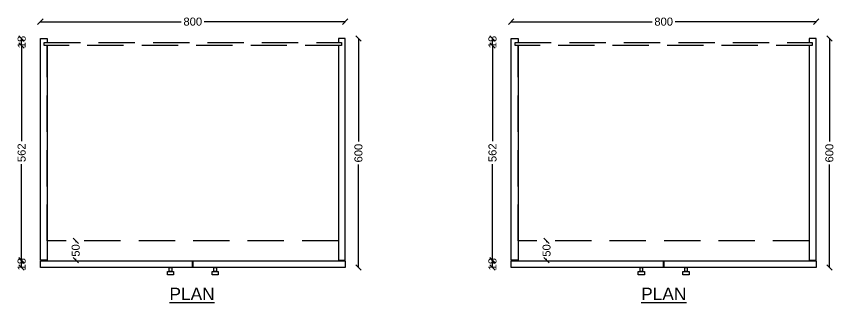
# Model space of a CAD drawing. Header units: millimetres. Extents: x 4065046 to 4134868, y -1476535 to -1460275.
# Drawn here: x 4105793 to 4107940, y -1470451 to -1469701 of the extents above; entities that cross this region are included whole.
import ezdxf

# ---------------------------------------------------------------- set-up
doc = ezdxf.new("R2010")
doc.units = ezdxf.units.MM
doc.header["$LTSCALE"] = 15
doc.header["$PDMODE"] = 35
doc.linetypes.add('HIDDEN', pattern=[9.525, 6.35, -3.175])
doc.styles.add('RAJ', font='', dxfattribs={"width": 0.8})
doc.styles.get("Standard").update_dxf_attribs({"font": 'arial.ttf'})
doc.styles.get('RAJ').set_extended_font_data('Bitstream Vera Serif')
doc.dimstyles.new('RAJ', dxfattribs={"dimscale": 7, "dimtxt": 2, "dimasz": 2, "dimexe": 1, "dimexo": 1, "dimgap": 1, "dimtad": 1, "dimdec": 1, "dimzin": 0, "dimdsep": 46, "dimtxsty": 'RAJ', "dimcen": 1, "dimclrd": 8, "dimclre": 8, "dimclrt": 8, "dimadec": 0, "dimazin": 0, "dimtfac": 1, "dimtdec": 1, "dimtofl": 0, "dimtmove": 0, "dimatfit": 3, "dimfxl": 1, "dimtolj": 1, "dimtzin": 0, "dimlwd": 9, "dimlwe": 9, "dimarcsym": 0})

# ---------------------------------------------------------------- blocks, each defined once
blk = doc.blocks.new('_Oblique')
at = {"color": 0, "linetype": 'ByBlock', "lineweight": -2}
blk.add_line((-0.5, -0.5), (0.5, 0.5), dxfattribs=at)
blk = doc.blocks.new('*D143')
at = {"color": 0, "lineweight": -2, "transparency": 16777216}
for p, q in [((-191475.9, -212265.9), (-191475.9, -212516.8)), ((-191475.9, -212827.9), (-191475.9, -212576.9))]:
    blk.add_line(p, q, dxfattribs=at)
at = {"layer": 'Defpoints', "color": 0, "linetype": 'ByBlock', "lineweight": -2, "transparency": 16777216}
for p in [(-191408.9, -212265.9), (-191475.9, -212827.9), (-191426.9, -212827.9)]:
    blk.add_point(p, dxfattribs=at)
at = {"color": 0, "linetype": 'ByBlock', "lineweight": -2, "transparency": 16777216, "xscale": 14, "yscale": 14, "zscale": 14}
for p, rotation in [((-191475.9, -212265.9), 90), ((-191475.9, -212827.9), 270)]:
    blk.add_blockref('_Oblique', p, dxfattribs=dict(at, rotation=rotation))
at = {"linetype": 'ByBlock', "lineweight": -2, "transparency": 16777216, "insert": (-191475.9, -212546.9), "char_height": 21, "attachment_point": 5, "rotation": 90}
blk.add_mtext('\\A1;562', dxfattribs=at)
blk = doc.blocks.new('_None')
blk = doc.blocks.new('*D144')
at = {"color": 0, "lineweight": -2, "transparency": 16777216}
for p, q in [((-191426.9, -212203.6), (-191057.1, -212203.6)), ((-190626.9, -212203.6), (-190996.7, -212203.6))]:
    blk.add_line(p, q, dxfattribs=at)
at = {"layer": 'Defpoints', "color": 0, "linetype": 'ByBlock', "lineweight": -2, "transparency": 16777216}
for p in [(-190626.9, -212203.6), (-191426.9, -212247.9), (-190626.9, -212247.9)]:
    blk.add_point(p, dxfattribs=at)
at = {"color": 0, "linetype": 'ByBlock', "lineweight": -2, "transparency": 16777216, "xscale": 14, "yscale": 14, "zscale": 14, "rotation": 180}
blk.add_blockref('_Oblique', (-191426.9, -212203.6), dxfattribs=at)
at = {"color": 0, "linetype": 'ByBlock', "lineweight": -2, "transparency": 16777216, "xscale": 14, "yscale": 14, "zscale": 14}
blk.add_blockref('_Oblique', (-190626.9, -212203.6), dxfattribs=at)
at = {"linetype": 'ByBlock', "lineweight": -2, "transparency": 16777216, "insert": (-191026.9, -212203.6), "char_height": 21, "attachment_point": 5}
blk.add_mtext('\\A1;800', dxfattribs=at)
blk = doc.blocks.new('*D153')
at = {"color": 0, "lineweight": -2, "transparency": 16777216}
blk.add_line((-191475.9, -212265.9), (-191475.9, -212247.9), dxfattribs=at)
at = {"layer": 'Defpoints', "color": 0, "linetype": 'ByBlock', "lineweight": -2, "transparency": 16777216}
for p in [(-191475.9, -212247.9), (-191417.9, -212247.9), (-191416.9, -212265.9)]:
    blk.add_point(p, dxfattribs=at)
at = {"color": 0, "linetype": 'ByBlock', "lineweight": -2, "transparency": 16777216, "xscale": 14, "yscale": 14, "zscale": 14}
for p, rotation in [((-191475.9, -212247.9), 90), ((-191475.9, -212265.9), 270)]:
    blk.add_blockref('_Oblique', p, dxfattribs=dict(at, rotation=rotation))
at = {"linetype": 'ByBlock', "lineweight": -2, "transparency": 16777216, "insert": (-191475.9, -212256.9), "char_height": 21, "attachment_point": 5, "rotation": 90}
blk.add_mtext('\\A1;18', dxfattribs=at)
blk = doc.blocks.new('*D145')
at = {"color": 0, "lineweight": -2, "transparency": 16777216}
for p, q in [((-190592.2, -212247.9), (-190592.2, -212517.6)), ((-190592.2, -212847.9), (-190592.2, -212578.1))]:
    blk.add_line(p, q, dxfattribs=at)
at = {"layer": 'Defpoints', "color": 0, "linetype": 'ByBlock', "lineweight": -2, "transparency": 16777216}
for p in [(-190626.9, -212247.9), (-190626.9, -212847.9), (-190592.2, -212847.9)]:
    blk.add_point(p, dxfattribs=at)
at = {"color": 0, "linetype": 'ByBlock', "lineweight": -2, "transparency": 16777216, "xscale": 14, "yscale": 14, "zscale": 14}
for p, rotation in [((-190592.2, -212247.9), 90), ((-190592.2, -212847.9), 270)]:
    blk.add_blockref('_Oblique', p, dxfattribs=dict(at, rotation=rotation))
at = {"linetype": 'ByBlock', "lineweight": -2, "transparency": 16777216, "insert": (-190592.2, -212547.9), "char_height": 21, "attachment_point": 5, "rotation": 90}
blk.add_mtext('\\A1;600', dxfattribs=at)
blk = doc.blocks.new('*D146')
at = {"color": 0, "lineweight": -2, "transparency": 16777216}
for p, q in [((-191334.1, -212777.9), (-191334.1, -212780.9)), ((-191334.1, -212827.9), (-191334.1, -212824.9))]:
    blk.add_line(p, q, dxfattribs=at)
at = {"layer": 'Defpoints', "color": 0, "linetype": 'ByBlock', "lineweight": -2, "transparency": 16777216}
for p in [(-191408.9, -212777.9), (-191334.1, -212777.9), (-191408.9, -212827.9)]:
    blk.add_point(p, dxfattribs=at)
at = {"color": 0, "linetype": 'ByBlock', "lineweight": -2, "transparency": 16777216, "xscale": 14, "yscale": 14, "zscale": 14}
for p, rotation in [((-191334.1, -212777.9), 90), ((-191334.1, -212827.9), 270)]:
    blk.add_blockref('_Oblique', p, dxfattribs=dict(at, rotation=rotation))
at = {"linetype": 'ByBlock', "lineweight": -2, "transparency": 16777216, "insert": (-191334.1, -212802.9), "char_height": 21, "attachment_point": 5, "rotation": 90}
blk.add_mtext('\\A1;50', dxfattribs=at)
blk = doc.blocks.new('*D152')
at = {"color": 0, "lineweight": -2, "transparency": 16777216}
blk.add_line((-191476, -212847.9), (-191476, -212829.9), dxfattribs=at)
at = {"layer": 'Defpoints', "color": 0, "linetype": 'ByBlock', "lineweight": -2, "transparency": 16777216}
for p in [(-191476, -212829.9), (-191426.9, -212829.9), (-191426.9, -212847.9)]:
    blk.add_point(p, dxfattribs=at)
at = {"color": 0, "linetype": 'ByBlock', "lineweight": -2, "transparency": 16777216, "xscale": 14, "yscale": 14, "zscale": 14}
for p, rotation in [((-191476, -212829.9), 90), ((-191476, -212847.9), 270)]:
    blk.add_blockref('_Oblique', p, dxfattribs=dict(at, rotation=rotation))
at = {"linetype": 'ByBlock', "lineweight": -2, "transparency": 16777216, "insert": (-191476, -212838.9), "char_height": 21, "attachment_point": 5, "rotation": 90}
blk.add_mtext('\\A1;18', dxfattribs=at)
blk = doc.blocks.new('*D147')
at = {"color": 0, "lineweight": -2, "transparency": 16777216}
for p, q in [((-190240.4, -212265.9), (-190240.4, -212516.8)), ((-190240.4, -212827.9), (-190240.4, -212576.9))]:
    blk.add_line(p, q, dxfattribs=at)
at = {"layer": 'Defpoints', "color": 0, "linetype": 'ByBlock', "lineweight": -2, "transparency": 16777216}
for p in [(-190173.4, -212265.9), (-190240.4, -212827.9), (-190191.4, -212827.9)]:
    blk.add_point(p, dxfattribs=at)
at = {"color": 0, "linetype": 'ByBlock', "lineweight": -2, "transparency": 16777216, "xscale": 14, "yscale": 14, "zscale": 14}
for p, rotation in [((-190240.4, -212265.9), 90), ((-190240.4, -212827.9), 270)]:
    blk.add_blockref('_Oblique', p, dxfattribs=dict(at, rotation=rotation))
at = {"linetype": 'ByBlock', "lineweight": -2, "transparency": 16777216, "insert": (-190240.4, -212546.9), "char_height": 21, "attachment_point": 5, "rotation": 90}
blk.add_mtext('\\A1;562', dxfattribs=at)
blk = doc.blocks.new('*D148')
at = {"color": 0, "lineweight": -2, "transparency": 16777216}
for p, q in [((-190191.4, -212203.6), (-189821.5, -212203.6)), ((-189391.4, -212203.6), (-189761.2, -212203.6))]:
    blk.add_line(p, q, dxfattribs=at)
at = {"layer": 'Defpoints', "color": 0, "linetype": 'ByBlock', "lineweight": -2, "transparency": 16777216}
for p in [(-189391.4, -212203.6), (-190191.4, -212247.9), (-189391.4, -212247.9)]:
    blk.add_point(p, dxfattribs=at)
at = {"color": 0, "linetype": 'ByBlock', "lineweight": -2, "transparency": 16777216, "xscale": 14, "yscale": 14, "zscale": 14, "rotation": 180}
blk.add_blockref('_Oblique', (-190191.4, -212203.6), dxfattribs=at)
at = {"color": 0, "linetype": 'ByBlock', "lineweight": -2, "transparency": 16777216, "xscale": 14, "yscale": 14, "zscale": 14}
blk.add_blockref('_Oblique', (-189391.4, -212203.6), dxfattribs=at)
at = {"linetype": 'ByBlock', "lineweight": -2, "transparency": 16777216, "insert": (-189791.4, -212203.6), "char_height": 21, "attachment_point": 5}
blk.add_mtext('\\A1;800', dxfattribs=at)
blk = doc.blocks.new('*D154')
at = {"color": 0, "lineweight": -2, "transparency": 16777216}
blk.add_line((-190240.4, -212265.9), (-190240.4, -212247.9), dxfattribs=at)
at = {"layer": 'Defpoints', "color": 0, "linetype": 'ByBlock', "lineweight": -2, "transparency": 16777216}
for p in [(-190240.4, -212247.9), (-190182.4, -212247.9), (-190181.4, -212265.9)]:
    blk.add_point(p, dxfattribs=at)
at = {"color": 0, "linetype": 'ByBlock', "lineweight": -2, "transparency": 16777216, "xscale": 14, "yscale": 14, "zscale": 14}
for p, rotation in [((-190240.4, -212247.9), 90), ((-190240.4, -212265.9), 270)]:
    blk.add_blockref('_Oblique', p, dxfattribs=dict(at, rotation=rotation))
at = {"linetype": 'ByBlock', "lineweight": -2, "transparency": 16777216, "insert": (-190240.4, -212256.9), "char_height": 21, "attachment_point": 5, "rotation": 90}
blk.add_mtext('\\A1;18', dxfattribs=at)
blk = doc.blocks.new('*D149')
at = {"color": 0, "lineweight": -2, "transparency": 16777216}
for p, q in [((-189356.6, -212247.9), (-189356.6, -212517.6)), ((-189356.6, -212847.9), (-189356.6, -212578.1))]:
    blk.add_line(p, q, dxfattribs=at)
at = {"layer": 'Defpoints', "color": 0, "linetype": 'ByBlock', "lineweight": -2, "transparency": 16777216}
for p in [(-189391.4, -212247.9), (-189391.4, -212847.9), (-189356.6, -212847.9)]:
    blk.add_point(p, dxfattribs=at)
at = {"color": 0, "linetype": 'ByBlock', "lineweight": -2, "transparency": 16777216, "xscale": 14, "yscale": 14, "zscale": 14}
for p, rotation in [((-189356.6, -212247.9), 90), ((-189356.6, -212847.9), 270)]:
    blk.add_blockref('_Oblique', p, dxfattribs=dict(at, rotation=rotation))
at = {"linetype": 'ByBlock', "lineweight": -2, "transparency": 16777216, "insert": (-189356.6, -212547.9), "char_height": 21, "attachment_point": 5, "rotation": 90}
blk.add_mtext('\\A1;600', dxfattribs=at)
blk = doc.blocks.new('*D150')
at = {"color": 0, "lineweight": -2, "transparency": 16777216}
for p, q in [((-190098.6, -212777.9), (-190098.6, -212780.9)), ((-190098.6, -212827.9), (-190098.6, -212824.9))]:
    blk.add_line(p, q, dxfattribs=at)
at = {"layer": 'Defpoints', "color": 0, "linetype": 'ByBlock', "lineweight": -2, "transparency": 16777216}
for p in [(-190173.4, -212777.9), (-190098.6, -212777.9), (-190173.4, -212827.9)]:
    blk.add_point(p, dxfattribs=at)
at = {"color": 0, "linetype": 'ByBlock', "lineweight": -2, "transparency": 16777216, "xscale": 14, "yscale": 14, "zscale": 14}
for p, rotation in [((-190098.6, -212777.9), 90), ((-190098.6, -212827.9), 270)]:
    blk.add_blockref('_Oblique', p, dxfattribs=dict(at, rotation=rotation))
at = {"linetype": 'ByBlock', "lineweight": -2, "transparency": 16777216, "insert": (-190098.6, -212802.9), "char_height": 21, "attachment_point": 5, "rotation": 90}
blk.add_mtext('\\A1;50', dxfattribs=at)
blk = doc.blocks.new('*D151')
at = {"color": 0, "lineweight": -2, "transparency": 16777216}
blk.add_line((-190240.5, -212847.9), (-190240.5, -212829.9), dxfattribs=at)
at = {"layer": 'Defpoints', "color": 0, "linetype": 'ByBlock', "lineweight": -2, "transparency": 16777216}
for p in [(-190240.5, -212829.9), (-190191.4, -212829.9), (-190191.4, -212847.9)]:
    blk.add_point(p, dxfattribs=at)
at = {"color": 0, "linetype": 'ByBlock', "lineweight": -2, "transparency": 16777216, "xscale": 14, "yscale": 14, "zscale": 14}
for p, rotation in [((-190240.5, -212829.9), 90), ((-190240.5, -212847.9), 270)]:
    blk.add_blockref('_Oblique', p, dxfattribs=dict(at, rotation=rotation))
at = {"linetype": 'ByBlock', "lineweight": -2, "transparency": 16777216, "insert": (-190240.5, -212838.9), "char_height": 21, "attachment_point": 5, "rotation": 90}
blk.add_mtext('\\A1;18', dxfattribs=at)
blk = doc.blocks.new('211')
at = {"linetype": 'ByBlock', "lineweight": -2}
for p, q in [((-191027.4, -212847.9), (-191027.4, -212829.9)), ((-191026.4, -212829.9), (-191026.4, -212847.9))]:
    blk.add_line(p, q, dxfattribs=at)
for points in [[(-191408.9, -212265.9), (-191408.9, -212827.9), (-191426.9, -212827.9), (-191426.9, -212247.9), (-191408.9, -212247.9), (-191408.9, -212257.9)], [(-190644.9, -212265.9), (-190644.9, -212827.9), (-190626.9, -212827.9), (-190626.9, -212247.9), (-190644.9, -212247.9), (-190644.9, -212257.9)], [(-191027.4, -212847.9), (-191426.9, -212847.9), (-191426.9, -212829.9), (-191027.4, -212829.9)], [(-191026.4, -212829.9), (-190626.9, -212829.9), (-190626.9, -212847.9), (-191026.4, -212847.9)]]:
    blk.add_lwpolyline(points)
at = {"color": 0, "linetype": 'HIDDEN'}
blk.add_lwpolyline([(-191416.9, -212257.9), (-190636.9, -212257.9), (-190636.9, -212265.9), (-191416.9, -212265.9)], close=True, dxfattribs=at)
blk.add_lwpolyline([(-190644.9, -212265.9), (-190644.9, -212777.9), (-191408.9, -212777.9), (-191408.9, -212265.9)], dxfattribs=at)
for points in [[(-191088.8, -212847.9), (-191082.2, -212847.9), (-191082.2, -212857.9), (-191088.8, -212857.9)], [(-190971.6, -212847.9), (-190965, -212847.9), (-190965, -212857.9), (-190971.6, -212857.9)], [(-191093.6, -212857.9), (-191077.4, -212857.9), (-191077.4, -212866.9), (-191093.6, -212866.9)], [(-190976.4, -212857.9), (-190960.2, -212857.9), (-190960.2, -212866.9), (-190976.4, -212866.9)]]:
    blk.add_lwpolyline(points, close=True)
blk.add_text('%%UPLAN', height=32.5).set_placement((-191088.1, -212932.9))
at = {"linetype": 'ByBlock', "lineweight": -2}
dim = blk.add_linear_dim(base=(-190626.9, -212203.6), p1=(-191426.9, -212247.9), p2=(-190626.9, -212247.9), dimstyle='RAJ', override={"dimtxt": 3, "dimtad": 0, "dimdec": 0, "dimtxsty": 'Standard', "dimblk": 'Oblique', "dimcen": 0, "dimse1": 1, "dimse2": 1, "dimclrd": 0, "dimclre": 0, "dimclrt": 256, "dimtdec": 0, "dimtmove": 2, "dimldrblk": 'None', "dimfxl": 0.5, "dimlwd": 65534, "dimlwe": 65534, "dimarcsym": 2}, dxfattribs=at)
dim.commit()
dim.dimension.update_dxf_attribs({"geometry": '*D144', "text_midpoint": (-191026.9, -212203.6)})
for base, p1, p2, picture, middle in [((-191475.9, -212247.9), (-191416.9, -212265.9), (-191417.9, -212247.9), '*D153', (-191475.9, -212256.9)), ((-191334.1, -212777.9), (-191408.9, -212827.9), (-191408.9, -212777.9), '*D146', (-191334.1, -212802.9)), ((-191476, -212829.9), (-191426.9, -212847.9), (-191426.9, -212829.9), '*D152', (-191476, -212838.9))]:
    dim = blk.add_linear_dim(base=base, p1=p1, p2=p2, angle=90, dimstyle='RAJ', override={"dimtxt": 3, "dimtad": 0, "dimdec": 0, "dimtxsty": 'Standard', "dimblk": 'Oblique', "dimcen": 0, "dimse1": 1, "dimse2": 1, "dimclrd": 0, "dimclre": 0, "dimclrt": 256, "dimtdec": 0, "dimtmove": 2, "dimldrblk": 'None', "dimfxl": 0.5, "dimlwd": 65534, "dimlwe": 65534, "dimarcsym": 2}, dxfattribs=at)
    dim.commit()
    dim.dimension.update_dxf_attribs({"geometry": picture, "text_midpoint": middle, "dimtype": 128})
for base, p1, p2, picture, middle in [((-190592.2, -212847.9), (-190626.9, -212247.9), (-190626.9, -212847.9), '*D145', (-190592.2, -212547.9)), ((-191475.9, -212827.9), (-191408.9, -212265.9), (-191426.9, -212827.9), '*D143', (-191475.9, -212546.9))]:
    dim = blk.add_linear_dim(base=base, p1=p1, p2=p2, angle=90, dimstyle='RAJ', override={"dimtxt": 3, "dimtad": 0, "dimdec": 0, "dimtxsty": 'Standard', "dimblk": 'Oblique', "dimcen": 0, "dimse1": 1, "dimse2": 1, "dimclrd": 0, "dimclre": 0, "dimclrt": 256, "dimtdec": 0, "dimtmove": 2, "dimldrblk": 'None', "dimfxl": 0.5, "dimlwd": 65534, "dimlwe": 65534, "dimarcsym": 2}, dxfattribs=at)
    dim.commit()
    dim.dimension.update_dxf_attribs({"geometry": picture, "text_midpoint": middle})
blk = doc.blocks.new('212')
at = {"linetype": 'ByBlock', "lineweight": -2}
for p, q in [((-189791.9, -212847.9), (-189791.9, -212829.9)), ((-189790.9, -212829.9), (-189790.9, -212847.9))]:
    blk.add_line(p, q, dxfattribs=at)
for points in [[(-190173.4, -212265.9), (-190173.4, -212827.9), (-190191.4, -212827.9), (-190191.4, -212247.9), (-190173.4, -212247.9), (-190173.4, -212257.9)], [(-189409.4, -212265.9), (-189409.4, -212827.9), (-189391.4, -212827.9), (-189391.4, -212247.9), (-189409.4, -212247.9), (-189409.4, -212257.9)], [(-189791.9, -212847.9), (-190191.4, -212847.9), (-190191.4, -212829.9), (-189791.9, -212829.9)], [(-189790.9, -212829.9), (-189391.4, -212829.9), (-189391.4, -212847.9), (-189790.9, -212847.9)]]:
    blk.add_lwpolyline(points)
at = {"color": 0, "linetype": 'HIDDEN'}
blk.add_lwpolyline([(-190181.4, -212257.9), (-189401.4, -212257.9), (-189401.4, -212265.9), (-190181.4, -212265.9)], close=True, dxfattribs=at)
blk.add_lwpolyline([(-189409.4, -212265.9), (-189409.4, -212777.9), (-190173.4, -212777.9), (-190173.4, -212265.9)], dxfattribs=at)
for points in [[(-189853.2, -212847.9), (-189846.7, -212847.9), (-189846.7, -212857.9), (-189853.2, -212857.9)], [(-189736, -212847.9), (-189729.5, -212847.9), (-189729.5, -212857.9), (-189736, -212857.9)], [(-189858.1, -212857.9), (-189841.9, -212857.9), (-189841.9, -212866.9), (-189858.1, -212866.9)], [(-189740.9, -212857.9), (-189724.6, -212857.9), (-189724.6, -212866.9), (-189740.9, -212866.9)]]:
    blk.add_lwpolyline(points, close=True)
blk.add_text('%%UPLAN', height=32.5).set_placement((-189850.4, -212932.9))
at = {"linetype": 'ByBlock', "lineweight": -2}
dim = blk.add_linear_dim(base=(-189391.4, -212203.6), p1=(-190191.4, -212247.9), p2=(-189391.4, -212247.9), dimstyle='RAJ', override={"dimtxt": 3, "dimtad": 0, "dimdec": 0, "dimtxsty": 'Standard', "dimblk": 'Oblique', "dimcen": 0, "dimse1": 1, "dimse2": 1, "dimclrd": 0, "dimclre": 0, "dimclrt": 256, "dimtdec": 0, "dimtmove": 2, "dimldrblk": 'None', "dimfxl": 0.5, "dimlwd": 65534, "dimlwe": 65534, "dimarcsym": 2}, dxfattribs=at)
dim.commit()
dim.dimension.update_dxf_attribs({"geometry": '*D148', "text_midpoint": (-189791.4, -212203.6)})
for base, p1, p2, picture, middle in [((-190240.4, -212247.9), (-190181.4, -212265.9), (-190182.4, -212247.9), '*D154', (-190240.4, -212256.9)), ((-190098.6, -212777.9), (-190173.4, -212827.9), (-190173.4, -212777.9), '*D150', (-190098.6, -212802.9)), ((-190240.5, -212829.9), (-190191.4, -212847.9), (-190191.4, -212829.9), '*D151', (-190240.5, -212838.9))]:
    dim = blk.add_linear_dim(base=base, p1=p1, p2=p2, angle=90, dimstyle='RAJ', override={"dimtxt": 3, "dimtad": 0, "dimdec": 0, "dimtxsty": 'Standard', "dimblk": 'Oblique', "dimcen": 0, "dimse1": 1, "dimse2": 1, "dimclrd": 0, "dimclre": 0, "dimclrt": 256, "dimtdec": 0, "dimtmove": 2, "dimldrblk": 'None', "dimfxl": 0.5, "dimlwd": 65534, "dimlwe": 65534, "dimarcsym": 2}, dxfattribs=at)
    dim.commit()
    dim.dimension.update_dxf_attribs({"geometry": picture, "text_midpoint": middle, "dimtype": 128})
for base, p1, p2, picture, middle in [((-189356.6, -212847.9), (-189391.4, -212247.9), (-189391.4, -212847.9), '*D149', (-189356.6, -212547.9)), ((-190240.4, -212827.9), (-190173.4, -212265.9), (-190191.4, -212827.9), '*D147', (-190240.4, -212546.9))]:
    dim = blk.add_linear_dim(base=base, p1=p1, p2=p2, angle=90, dimstyle='RAJ', override={"dimtxt": 3, "dimtad": 0, "dimdec": 0, "dimtxsty": 'Standard', "dimblk": 'Oblique', "dimcen": 0, "dimse1": 1, "dimse2": 1, "dimclrd": 0, "dimclre": 0, "dimclrt": 256, "dimtdec": 0, "dimtmove": 2, "dimldrblk": 'None', "dimfxl": 0.5, "dimlwd": 65534, "dimlwe": 65534, "dimarcsym": 2}, dxfattribs=at)
    dim.commit()
    dim.dimension.update_dxf_attribs({"geometry": picture, "text_midpoint": middle})

msp = doc.modelspace()

# ---------------------------------------------------------------- block references
at = {"linetype": 'ByBlock', "lineweight": -2}
for name in ['211', '212']:
    msp.add_blockref(name, (4297283, -1257511.4), dxfattribs=at)

doc.saveas('drawing.dxf')
